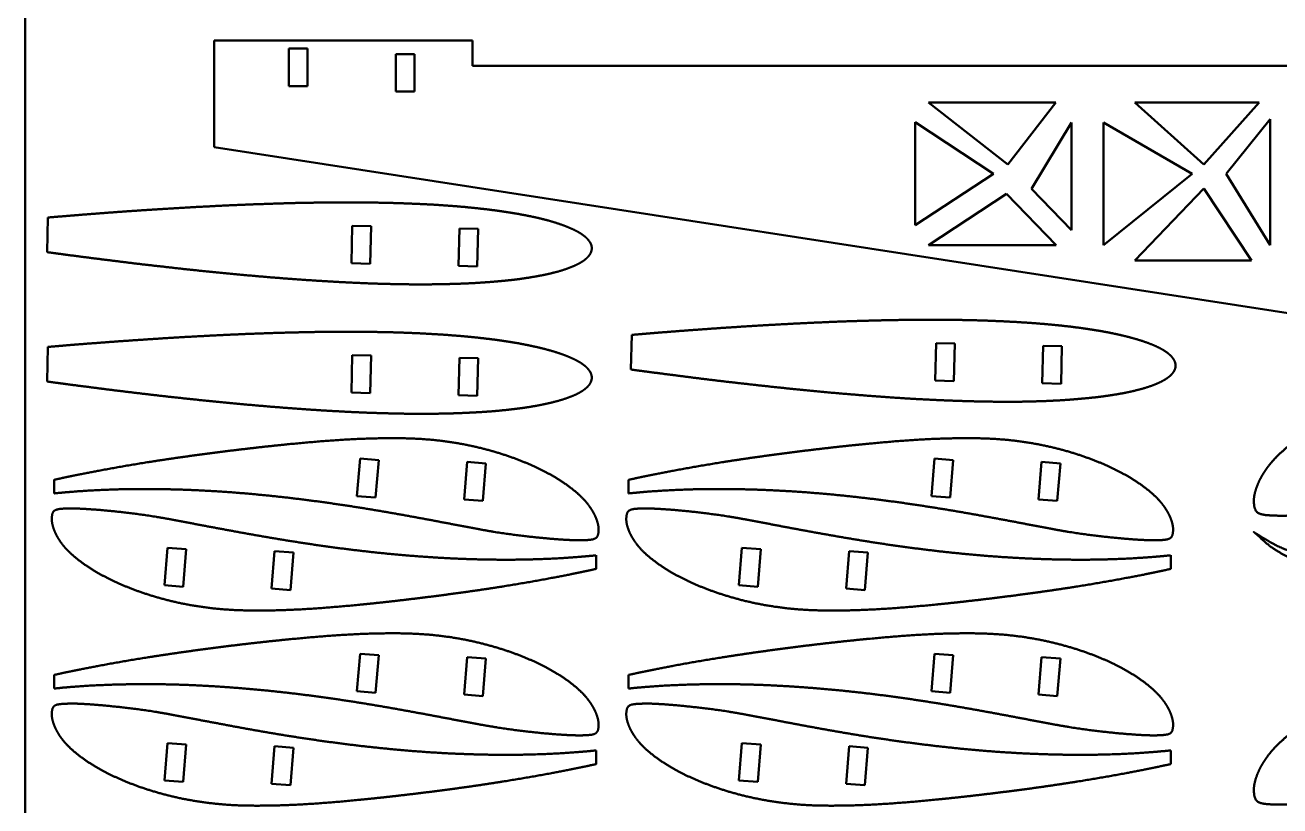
# Model space of a CAD drawing. Header units: inches. Extents: x -3.7 to 31.8, y -0.3 to 62.6.
# Drawn here: x -3.67 to 9.48, y 39.42 to 47.61 of the extents above; entities that cross this region are included whole.
import ezdxf

# ---------------------------------------------------------------- set-up
doc = ezdxf.new("R2010")
doc.units = ezdxf.units.IN
doc.header["$MEASUREMENT"] = 0
doc.layers.add('Visible (ISO)', color=7, linetype='Continuous', lineweight=50)

msp = doc.modelspace()

# ---------------------------------------------------------------- linework, layer by layer
at = {"layer": 'Visible (ISO)'}
for p, q in [((-3.674, 62.635), (-3.674, 27.202)), ((-1.69, 46.33), (-1.69, 47.449)), ((-1.69, 47.449), (1.016, 47.449)), ((1.016, 47.449), (1.016, 47.182)), ((-0.908, 47.363), (-0.908, 46.969)), ((-0.711, 47.363), (-0.908, 47.363)), ((-0.711, 46.969), (-0.711, 47.363)), ((0.212, 47.306), (0.212, 46.912)), ((0.409, 47.306), (0.212, 47.306)), ((0.409, 46.912), (0.409, 47.306)), ((1.016, 47.182), (10.555, 47.182)), ((-0.908, 46.969), (-0.711, 46.969)), ((0.212, 46.912), (0.409, 46.912)), ((5.797, 46.797), (6.63, 46.149)), ((7.135, 46.797), (5.797, 46.797)), ((6.63, 46.149), (7.135, 46.797)), ((7.961, 46.797), (8.687, 46.149)), ((9.267, 46.797), (7.961, 46.797)), ((8.687, 46.149), (9.267, 46.797)), ((6.48, 46.049), (5.66, 46.591)), ((5.66, 46.591), (5.66, 45.51)), ((7.299, 46.589), (6.878, 45.893)), ((7.299, 45.457), (7.299, 46.589)), ((7.635, 46.589), (7.635, 45.301)), ((8.564, 46.049), (7.635, 46.589)), ((9.382, 46.623), (8.919, 46.049)), ((9.382, 45.301), (9.382, 46.623)), ((12.495, 44.137), (-1.69, 46.33)), ((5.66, 45.51), (6.48, 46.049)), ((7.635, 45.301), (8.564, 46.049)), ((8.919, 46.049), (9.382, 45.301)), ((6.617, 45.841), (5.798, 45.301)), ((7.138, 45.301), (6.617, 45.841)), ((6.878, 45.893), (7.299, 45.457)), ((8.687, 45.897), (7.961, 45.139)), ((9.185, 45.139), (8.687, 45.897)), ((-3.444, 45.228), (-3.434, 45.591)), ((-0.243, 45.505), (-0.252, 45.112)), ((-0.046, 45.5), (-0.243, 45.505)), ((-0.056, 45.107), (-0.046, 45.5)), ((0.88, 45.477), (0.87, 45.083)), ((1.077, 45.472), (0.88, 45.477)), ((1.067, 45.078), (1.077, 45.472)), ((5.798, 45.301), (7.138, 45.301)), ((7.961, 45.139), (9.185, 45.139)), ((-0.252, 45.112), (-0.056, 45.107)), ((0.87, 45.083), (1.067, 45.078)), ((2.677, 43.997), (2.687, 44.36)), ((-3.444, 43.871), (-3.434, 44.234)), ((5.878, 44.274), (5.869, 43.88)), ((6.075, 44.269), (5.878, 44.274)), ((6.065, 43.875), (6.075, 44.269)), ((7.001, 44.246), (6.991, 43.852)), ((7.198, 44.241), (7.001, 44.246)), ((7.188, 43.847), (7.198, 44.241)), ((-0.243, 44.148), (-0.252, 43.754)), ((-0.046, 44.143), (-0.243, 44.148)), ((-0.056, 43.749), (-0.046, 44.143)), ((0.88, 44.119), (0.87, 43.726)), ((1.077, 44.115), (0.88, 44.119)), ((1.067, 43.721), (1.077, 44.115)), ((5.869, 43.88), (6.065, 43.875)), ((6.991, 43.852), (7.188, 43.847)), ((-0.252, 43.754), (-0.056, 43.749)), ((0.87, 43.726), (1.067, 43.721)), ((-0.162, 43.062), (-0.194, 42.669)), ((0.034, 43.046), (-0.162, 43.062)), ((0.002, 42.653), (0.034, 43.046)), ((0.962, 43.027), (0.93, 42.634)), ((1.158, 43.011), (0.962, 43.027)), ((5.861, 43.062), (5.83, 42.669)), ((6.058, 43.046), (5.861, 43.062)), ((6.026, 42.653), (6.058, 43.046)), ((6.985, 43.027), (6.953, 42.634)), ((7.181, 43.011), (6.985, 43.027)), ((1.126, 42.618), (1.158, 43.011)), ((7.149, 42.618), (7.181, 43.011)), ((-3.369, 42.697), (-3.369, 42.84)), ((2.654, 42.697), (2.654, 42.84)), ((-0.194, 42.669), (0.002, 42.653)), ((0.93, 42.634), (1.126, 42.618)), ((5.83, 42.669), (6.026, 42.653)), ((6.953, 42.634), (7.149, 42.618)), ((-2.18, 42.126), (-2.212, 41.733)), ((-1.984, 42.11), (-2.18, 42.126)), ((-2.016, 41.717), (-1.984, 42.11)), ((3.843, 42.126), (3.811, 41.733)), ((4.04, 42.11), (3.843, 42.126)), ((4.008, 41.717), (4.04, 42.11)), ((-1.057, 42.091), (-1.089, 41.698)), ((-0.86, 42.075), (-1.057, 42.091)), ((-0.892, 41.682), (-0.86, 42.075)), ((2.315, 42.047), (2.315, 41.904)), ((4.967, 42.091), (4.935, 41.698)), ((5.163, 42.075), (4.967, 42.091)), ((5.131, 41.682), (5.163, 42.075)), ((8.338, 42.047), (8.338, 41.904)), ((-2.212, 41.733), (-2.016, 41.717)), ((3.811, 41.733), (4.008, 41.717)), ((-1.089, 41.698), (-0.892, 41.682)), ((4.935, 41.698), (5.131, 41.682)), ((-0.162, 41.014), (-0.194, 40.622)), ((0.034, 40.998), (-0.162, 41.014)), ((0.002, 40.606), (0.034, 40.998)), ((0.962, 40.98), (0.93, 40.587)), ((1.158, 40.964), (0.962, 40.98)), ((1.126, 40.571), (1.158, 40.964)), ((5.861, 41.014), (5.83, 40.622)), ((6.058, 40.998), (5.861, 41.014)), ((6.026, 40.606), (6.058, 40.998)), ((6.985, 40.98), (6.953, 40.587)), ((7.181, 40.964), (6.985, 40.98)), ((7.149, 40.571), (7.181, 40.964)), ((-3.369, 40.649), (-3.369, 40.793)), ((2.654, 40.649), (2.654, 40.793)), ((-0.194, 40.622), (0.002, 40.606)), ((0.93, 40.587), (1.126, 40.571)), ((5.83, 40.622), (6.026, 40.606)), ((6.953, 40.587), (7.149, 40.571)), ((-2.18, 40.078), (-2.212, 39.686)), ((-1.984, 40.062), (-2.18, 40.078)), ((-2.016, 39.67), (-1.984, 40.062)), ((-1.057, 40.044), (-1.089, 39.651)), ((-0.86, 40.028), (-1.057, 40.044)), ((-0.892, 39.635), (-0.86, 40.028)), ((2.315, 40), (2.315, 39.857)), ((3.843, 40.078), (3.811, 39.686)), ((4.04, 40.062), (3.843, 40.078)), ((4.008, 39.67), (4.04, 40.062)), ((4.967, 40.044), (4.935, 39.651)), ((5.163, 40.028), (4.967, 40.044)), ((5.131, 39.635), (5.163, 40.028)), ((8.338, 40), (8.338, 39.857)), ((-2.212, 39.686), (-2.016, 39.67)), ((-1.089, 39.651), (-0.892, 39.635)), ((3.811, 39.686), (4.008, 39.67)), ((4.935, 39.651), (5.131, 39.635))]:
    msp.add_line(p, q, dxfattribs=at)
for points, degree, knots in [([(-3.434, 45.591), (-3.413, 45.593), (-3.358, 45.598), (-3.266, 45.605), (-3.136, 45.616), (-2.988, 45.628), (-2.836, 45.639), (-2.681, 45.651), (-2.522, 45.662), (-2.36, 45.673), (-2.196, 45.683), (-2.03, 45.693), (-1.862, 45.703), (-1.692, 45.711), (-1.522, 45.72), (-1.351, 45.727), (-1.179, 45.733), (-1.008, 45.739), (-0.838, 45.744), (-0.669, 45.747), (-0.501, 45.749), (-0.334, 45.75), (-0.17, 45.75), (-0.009, 45.748), (0.149, 45.745), (0.304, 45.74), (0.456, 45.734), (0.603, 45.727), (0.746, 45.717), (0.884, 45.707), (1.017, 45.694), (1.145, 45.68), (1.267, 45.665), (1.383, 45.648), (1.493, 45.63), (1.596, 45.61), (1.693, 45.59), (1.783, 45.568), (1.866, 45.545), (1.941, 45.52), (2.009, 45.495), (2.069, 45.469), (2.122, 45.443), (2.166, 45.415), (2.203, 45.387), (2.232, 45.358), (2.253, 45.328), (2.266, 45.298), (2.27, 45.266), (2.264, 45.235), (2.25, 45.204), (2.228, 45.176), (2.197, 45.148), (2.159, 45.122), (2.113, 45.097), (2.059, 45.073), (1.998, 45.05), (1.929, 45.028), (1.852, 45.008), (1.768, 44.989), (1.678, 44.972), (1.58, 44.956), (1.476, 44.941), (1.365, 44.929), (1.248, 44.918), (1.125, 44.909), (0.997, 44.901), (0.864, 44.896), (0.725, 44.892), (0.582, 44.89), (0.434, 44.889), (0.283, 44.891), (0.128, 44.894), (-0.03, 44.899), (-0.192, 44.905), (-0.355, 44.913), (-0.521, 44.923), (-0.689, 44.933), (-0.858, 44.945), (-1.028, 44.958), (-1.198, 44.972), (-1.369, 44.987), (-1.54, 45.003), (-1.71, 45.02), (-1.878, 45.037), (-2.046, 45.055), (-2.211, 45.074), (-2.375, 45.092), (-2.536, 45.111), (-2.694, 45.131), (-2.848, 45.15), (-2.999, 45.169), (-3.146, 45.188), (-3.276, 45.205), (-3.367, 45.218), (-3.423, 45.225), (-3.444, 45.228)], 4, [0.1162186, 0.1162186, 0.1162186, 0.1162186, 0.1162186, 0.1216716, 0.1306685, 0.1398079, 0.1490772, 0.1584637, 0.1679549, 0.1775388, 0.1872032, 0.1969361, 0.2067257, 0.2165603, 0.226428, 0.2363173, 0.2462166, 0.2561142, 0.2659987, 0.2758584, 0.2856819, 0.2954577, 0.3051742, 0.3148198, 0.3243831, 0.3338524, 0.343216, 0.3524623, 0.3615794, 0.3705553, 0.3793781, 0.3880354, 0.3965147, 0.4048035, 0.4128887, 0.420757, 0.4283948, 0.4357882, 0.4429226, 0.4497836, 0.4563564, 0.4626268, 0.4685814, 0.47421, 0.4795081, 0.4844828, 0.4891614, 0.4936018, 0.4978859, 0.5021141, 0.5063982, 0.5108386, 0.5155172, 0.5204919, 0.52579, 0.5314186, 0.5373732, 0.5436436, 0.5502164, 0.5570774, 0.5642118, 0.5716052, 0.579243, 0.5871113, 0.5951965, 0.6034853, 0.6119646, 0.6206219, 0.6294447, 0.6384206, 0.6475377, 0.656784, 0.6661476, 0.6756169, 0.6851802, 0.6948258, 0.7045423, 0.7143181, 0.7241416, 0.7340013, 0.7438858, 0.7537834, 0.7636827, 0.773572, 0.7834397, 0.7932743, 0.8030639, 0.8127968, 0.8224612, 0.8320451, 0.8415363, 0.8509228, 0.8601921, 0.8693315, 0.8783284, 0.8837814, 0.8837814, 0.8837814, 0.8837814, 0.8837814]), ([(2.687, 44.36), (2.708, 44.362), (2.763, 44.366), (2.855, 44.374), (2.985, 44.385), (3.133, 44.396), (3.285, 44.408), (3.44, 44.419), (3.599, 44.431), (3.761, 44.441), (3.925, 44.452), (4.091, 44.462), (4.259, 44.471), (4.429, 44.48), (4.599, 44.488), (4.77, 44.496), (4.942, 44.502), (5.113, 44.508), (5.283, 44.512), (5.452, 44.516), (5.62, 44.518), (5.787, 44.519), (5.951, 44.519), (6.112, 44.517), (6.27, 44.514), (6.425, 44.509), (6.577, 44.503), (6.724, 44.495), (6.867, 44.486), (7.005, 44.475), (7.138, 44.463), (7.266, 44.449), (7.388, 44.434), (7.504, 44.417), (7.614, 44.399), (7.717, 44.379), (7.814, 44.358), (7.904, 44.336), (7.987, 44.313), (8.062, 44.289), (8.13, 44.264), (8.19, 44.238), (8.243, 44.212), (8.288, 44.184), (8.324, 44.156), (8.353, 44.127), (8.374, 44.097), (8.387, 44.066), (8.391, 44.035), (8.385, 44.003), (8.371, 43.973), (8.349, 43.945), (8.318, 43.917), (8.28, 43.891), (8.234, 43.866), (8.18, 43.842), (8.119, 43.819), (8.05, 43.797), (7.973, 43.777), (7.889, 43.758), (7.799, 43.74), (7.701, 43.725), (7.597, 43.71), (7.486, 43.698), (7.369, 43.687), (7.246, 43.677), (7.118, 43.67), (6.985, 43.664), (6.846, 43.66), (6.703, 43.658), (6.555, 43.658), (6.404, 43.66), (6.249, 43.663), (6.091, 43.668), (5.929, 43.674), (5.766, 43.682), (5.6, 43.691), (5.432, 43.702), (5.263, 43.714), (5.093, 43.727), (4.923, 43.741), (4.752, 43.756), (4.581, 43.772), (4.412, 43.789), (4.243, 43.806), (4.075, 43.824), (3.91, 43.843), (3.746, 43.861), (3.585, 43.88), (3.427, 43.899), (3.273, 43.919), (3.122, 43.938), (2.975, 43.957), (2.845, 43.974), (2.754, 43.986), (2.698, 43.994), (2.677, 43.997)], 4, [0.1162186, 0.1162186, 0.1162186, 0.1162186, 0.1162186, 0.1216716, 0.1306685, 0.1398079, 0.1490772, 0.1584637, 0.1679549, 0.1775388, 0.1872032, 0.1969361, 0.2067257, 0.2165603, 0.226428, 0.2363173, 0.2462166, 0.2561142, 0.2659987, 0.2758584, 0.2856819, 0.2954577, 0.3051742, 0.3148198, 0.3243831, 0.3338524, 0.343216, 0.3524623, 0.3615794, 0.3705553, 0.3793781, 0.3880354, 0.3965147, 0.4048035, 0.4128887, 0.420757, 0.4283948, 0.4357882, 0.4429226, 0.4497836, 0.4563564, 0.4626268, 0.4685814, 0.47421, 0.4795081, 0.4844828, 0.4891614, 0.4936018, 0.4978859, 0.5021141, 0.5063982, 0.5108386, 0.5155172, 0.5204919, 0.52579, 0.5314186, 0.5373732, 0.5436436, 0.5502164, 0.5570774, 0.5642118, 0.5716052, 0.579243, 0.5871113, 0.5951965, 0.6034853, 0.6119646, 0.6206219, 0.6294447, 0.6384206, 0.6475377, 0.656784, 0.6661476, 0.6756169, 0.6851802, 0.6948258, 0.7045423, 0.7143181, 0.7241416, 0.7340013, 0.7438858, 0.7537834, 0.7636827, 0.773572, 0.7834397, 0.7932743, 0.8030639, 0.8127968, 0.8224612, 0.8320451, 0.8415363, 0.8509228, 0.8601921, 0.8693315, 0.8783284, 0.8837814, 0.8837814, 0.8837814, 0.8837814, 0.8837814]), ([(-3.434, 44.234), (-3.413, 44.235), (-3.358, 44.24), (-3.266, 44.248), (-3.136, 44.259), (-2.988, 44.27), (-2.836, 44.282), (-2.681, 44.293), (-2.522, 44.304), (-2.36, 44.315), (-2.196, 44.326), (-2.03, 44.336), (-1.862, 44.345), (-1.692, 44.354), (-1.522, 44.362), (-1.351, 44.37), (-1.179, 44.376), (-1.008, 44.382), (-0.838, 44.386), (-0.669, 44.39), (-0.501, 44.392), (-0.334, 44.393), (-0.17, 44.392), (-0.009, 44.391), (0.149, 44.388), (0.304, 44.383), (0.456, 44.377), (0.603, 44.369), (0.746, 44.36), (0.884, 44.349), (1.017, 44.337), (1.145, 44.323), (1.267, 44.308), (1.383, 44.291), (1.493, 44.273), (1.596, 44.253), (1.693, 44.232), (1.783, 44.21), (1.866, 44.187), (1.941, 44.163), (2.009, 44.138), (2.069, 44.112), (2.122, 44.085), (2.166, 44.058), (2.203, 44.03), (2.232, 44.001), (2.253, 43.971), (2.266, 43.94), (2.27, 43.909), (2.264, 43.877), (2.25, 43.847), (2.228, 43.818), (2.197, 43.791), (2.159, 43.765), (2.113, 43.739), (2.059, 43.715), (1.998, 43.693), (1.929, 43.671), (1.852, 43.651), (1.768, 43.632), (1.678, 43.614), (1.58, 43.598), (1.476, 43.584), (1.365, 43.571), (1.248, 43.56), (1.125, 43.551), (0.997, 43.544), (0.864, 43.538), (0.725, 43.534), (0.582, 43.532), (0.434, 43.532), (0.283, 43.533), (0.128, 43.537), (-0.03, 43.541), (-0.192, 43.548), (-0.355, 43.556), (-0.521, 43.565), (-0.689, 43.576), (-0.858, 43.588), (-1.028, 43.601), (-1.198, 43.615), (-1.369, 43.63), (-1.54, 43.646), (-1.71, 43.663), (-1.878, 43.68), (-2.046, 43.698), (-2.211, 43.716), (-2.375, 43.735), (-2.536, 43.754), (-2.694, 43.773), (-2.848, 43.792), (-2.999, 43.812), (-3.146, 43.831), (-3.276, 43.848), (-3.367, 43.86), (-3.423, 43.868), (-3.444, 43.871)], 4, [0.1162186, 0.1162186, 0.1162186, 0.1162186, 0.1162186, 0.1216716, 0.1306685, 0.1398079, 0.1490772, 0.1584637, 0.1679549, 0.1775388, 0.1872032, 0.1969361, 0.2067257, 0.2165603, 0.226428, 0.2363173, 0.2462166, 0.2561142, 0.2659987, 0.2758584, 0.2856819, 0.2954577, 0.3051742, 0.3148198, 0.3243831, 0.3338524, 0.343216, 0.3524623, 0.3615794, 0.3705553, 0.3793781, 0.3880354, 0.3965147, 0.4048035, 0.4128887, 0.420757, 0.4283948, 0.4357882, 0.4429226, 0.4497836, 0.4563564, 0.4626268, 0.4685814, 0.47421, 0.4795081, 0.4844828, 0.4891614, 0.4936018, 0.4978859, 0.5021141, 0.5063982, 0.5108386, 0.5155172, 0.5204919, 0.52579, 0.5314186, 0.5373732, 0.5436436, 0.5502164, 0.5570774, 0.5642118, 0.5716052, 0.579243, 0.5871113, 0.5951965, 0.6034853, 0.6119646, 0.6206219, 0.6294447, 0.6384206, 0.6475377, 0.656784, 0.6661476, 0.6756169, 0.6851802, 0.6948258, 0.7045423, 0.7143181, 0.7241416, 0.7340013, 0.7438858, 0.7537834, 0.7636827, 0.773572, 0.7834397, 0.7932743, 0.8030639, 0.8127968, 0.8224612, 0.8320451, 0.8415363, 0.8509228, 0.8601921, 0.8693315, 0.8783284, 0.8837814, 0.8837814, 0.8837814, 0.8837814, 0.8837814]), ([(19.053, 42.619), (19.053, 42.618), (19.041, 42.626), (18.982, 42.666), (18.982, 42.661), (18.798, 42.778), (18.716, 42.798), (18.457, 42.91), (18.24, 42.955), (17.925, 43.036), (17.602, 43.087), (17.228, 43.14), (16.834, 43.176), (16.412, 43.201), (15.973, 43.212), (15.518, 43.21), (15.055, 43.194), (14.588, 43.166), (14.121, 43.127), (13.661, 43.076), (13.209, 43.018), (12.772, 42.953), (12.353, 42.884), (11.954, 42.813), (11.579, 42.742), (11.23, 42.676), (10.908, 42.614), (10.614, 42.564), (10.344, 42.529), (10.1, 42.502), (9.883, 42.481), (9.694, 42.469), (9.536, 42.46), (9.405, 42.464), (9.304, 42.469), (9.224, 42.492), (9.211, 42.569), (9.205, 42.645), (9.226, 42.733), (9.26, 42.824), (9.315, 42.921), (9.387, 43.02), (9.482, 43.119), (9.598, 43.216), (9.733, 43.314), (9.888, 43.409), (10.061, 43.501), (10.251, 43.588), (10.459, 43.668), (10.682, 43.742), (10.921, 43.808), (11.172, 43.864), (11.439, 43.907), (11.718, 43.937), (12.012, 43.952), (12.322, 43.952), (12.645, 43.944), (12.979, 43.926), (13.325, 43.9), (13.679, 43.867), (14.039, 43.83), (14.402, 43.789), (14.766, 43.744), (15.127, 43.696), (15.484, 43.645), (15.832, 43.591), (16.171, 43.534), (16.499, 43.475), (16.812, 43.414), (17.11, 43.351), (17.391, 43.288), (17.653, 43.224), (17.894, 43.159), (18.112, 43.096), (18.31, 43.031), (18.479, 42.971), (18.633, 42.907), (18.747, 42.855), (18.86, 42.788), (18.908, 42.745), (18.997, 42.671), (19.002, 42.657), (19.043, 42.626), (19.053, 42.619), (19.053, 42.619)], 5, [-1, -1, -1, -1, -1, -1, -0.993452, -0.98756, -0.979253, -0.969034, -0.957285, -0.944279, -0.930259, -0.915409, -0.899867, -0.88375, -0.867165, -0.850213, -0.83299, -0.81559, -0.798102, -0.780614, -0.76321, -0.745973, -0.728985, -0.712325, -0.696073, -0.680307, -0.665097, -0.650486, -0.636501, -0.623172, -0.610538, -0.59865, -0.587609, -0.577556, -0.568651, -0.560737, -0.553486, -0.546561, -0.539588, -0.532169, -0.524204, -0.515739, -0.506781, -0.497336, -0.48741, -0.477009, -0.466145, -0.454854, -0.443167, -0.431115, -0.418729, -0.406034, -0.393048, -0.379774, -0.3662, -0.352315, -0.338113, -0.3236, -0.308799, -0.293754, -0.278514, -0.263136, -0.247678, -0.232202, -0.216768, -0.201431, -0.186243, -0.171254, -0.156512, -0.142066, -0.127966, -0.114263, -0.10101, -0.08826, -0.07607, -0.0645, -0.053614, -0.043466, -0.034068, -0.025421, -0.017617, -0.010963, -0.00602, 0, 0, 0, 0, 0, 0]), ([(-3.369, 42.84), (-3.366, 42.84), (-3.321, 42.85), (-3.231, 42.87), (-3.095, 42.898), (-2.908, 42.934), (-2.673, 42.977), (-2.429, 43.018), (-2.177, 43.057), (-1.921, 43.093), (-1.661, 43.128), (-1.399, 43.16), (-1.137, 43.19), (-0.878, 43.217), (-0.623, 43.24), (-0.374, 43.259), (-0.133, 43.272), (0.099, 43.277), (0.322, 43.277), (0.534, 43.267), (0.735, 43.245), (0.927, 43.214), (1.108, 43.174), (1.28, 43.127), (1.44, 43.073), (1.59, 43.015), (1.727, 42.952), (1.851, 42.887), (1.963, 42.818), (2.06, 42.748), (2.144, 42.678), (2.212, 42.607), (2.264, 42.535), (2.304, 42.465), (2.328, 42.4), (2.343, 42.336), (2.339, 42.282), (2.329, 42.226), (2.272, 42.209), (2.199, 42.206), (2.105, 42.203), (1.991, 42.21), (1.855, 42.218), (1.699, 42.234), (1.523, 42.253), (1.329, 42.278), (1.117, 42.314), (0.885, 42.359), (0.634, 42.407), (0.364, 42.457), (0.077, 42.509), (-0.225, 42.558), (-0.54, 42.605), (-0.865, 42.647), (-1.197, 42.683), (-1.532, 42.712), (-1.869, 42.732), (-2.202, 42.743), (-2.53, 42.745), (-2.83, 42.737), (-3.062, 42.724), (-3.226, 42.711), (-3.327, 42.701), (-3.369, 42.697)], 5, [-0.8731081, -0.8731081, -0.8731081, -0.8731081, -0.8731081, -0.8731081, -0.8720337, -0.8579336, -0.8434876, -0.8287458, -0.8137565, -0.798569, -0.7832324, -0.7677982, -0.7523222, -0.7368644, -0.7214857, -0.7062462, -0.6912006, -0.6763996, -0.6618868, -0.6476853, -0.6337996, -0.620226, -0.6069521, -0.5939656, -0.5812707, -0.5688847, -0.5568329, -0.545146, -0.5338546, -0.5229915, -0.5125896, -0.5026638, -0.4932193, -0.4842614, -0.4757956, -0.4678314, -0.4604119, -0.4534392, -0.4465144, -0.4392632, -0.4313488, -0.4224439, -0.4123913, -0.4013496, -0.3894624, -0.3768276, -0.3634991, -0.349514, -0.3349027, -0.3196928, -0.3039265, -0.2876747, -0.2710151, -0.2540272, -0.2367904, -0.2193863, -0.2018977, -0.18441, -0.1670099, -0.1497873, -0.1328351, -0.11625, -0.1042927, -0.1042927, -0.1042927, -0.1042927, -0.1042927, -0.1042927]), ([(2.654, 42.84), (2.658, 42.84), (2.703, 42.85), (2.793, 42.87), (2.929, 42.898), (3.115, 42.934), (3.351, 42.977), (3.595, 43.018), (3.846, 43.057), (4.103, 43.093), (4.363, 43.128), (4.625, 43.16), (4.886, 43.19), (5.146, 43.217), (5.401, 43.24), (5.649, 43.259), (5.89, 43.272), (6.123, 43.277), (6.346, 43.277), (6.557, 43.267), (6.758, 43.245), (6.95, 43.214), (7.132, 43.174), (7.303, 43.127), (7.464, 43.073), (7.613, 43.015), (7.751, 42.952), (7.875, 42.887), (7.986, 42.818), (8.084, 42.748), (8.167, 42.678), (8.236, 42.607), (8.288, 42.535), (8.328, 42.465), (8.352, 42.4), (8.367, 42.336), (8.362, 42.282), (8.353, 42.226), (8.296, 42.209), (8.223, 42.206), (8.128, 42.203), (8.015, 42.21), (7.879, 42.218), (7.723, 42.234), (7.546, 42.253), (7.352, 42.278), (7.14, 42.314), (6.909, 42.359), (6.657, 42.407), (6.387, 42.457), (6.1, 42.509), (5.798, 42.558), (5.484, 42.605), (5.159, 42.647), (4.827, 42.683), (4.491, 42.712), (4.155, 42.732), (3.821, 42.743), (3.494, 42.745), (3.193, 42.737), (2.962, 42.724), (2.798, 42.711), (2.697, 42.701), (2.654, 42.697)], 5, [-0.8731081, -0.8731081, -0.8731081, -0.8731081, -0.8731081, -0.8731081, -0.8720337, -0.8579336, -0.8434876, -0.8287458, -0.8137565, -0.798569, -0.7832324, -0.7677982, -0.7523222, -0.7368644, -0.7214857, -0.7062462, -0.6912006, -0.6763996, -0.6618868, -0.6476853, -0.6337996, -0.620226, -0.6069521, -0.5939656, -0.5812707, -0.5688847, -0.5568329, -0.545146, -0.5338546, -0.5229915, -0.5125896, -0.5026638, -0.4932193, -0.4842614, -0.4757956, -0.4678314, -0.4604119, -0.4534392, -0.4465144, -0.4392632, -0.4313488, -0.4224439, -0.4123913, -0.4013496, -0.3894624, -0.3768276, -0.3634991, -0.349514, -0.3349027, -0.3196928, -0.3039265, -0.2876747, -0.2710151, -0.2540272, -0.2367904, -0.2193863, -0.2018977, -0.18441, -0.1670099, -0.1497873, -0.1328351, -0.11625, -0.1042927, -0.1042927, -0.1042927, -0.1042927, -0.1042927, -0.1042927]), ([(2.315, 41.904), (2.311, 41.904), (2.266, 41.894), (2.176, 41.874), (2.04, 41.846), (1.854, 41.81), (1.618, 41.767), (1.374, 41.726), (1.123, 41.687), (0.866, 41.651), (0.606, 41.616), (0.344, 41.584), (0.083, 41.554), (-0.177, 41.527), (-0.431, 41.504), (-0.68, 41.485), (-0.921, 41.472), (-1.154, 41.467), (-1.376, 41.467), (-1.588, 41.477), (-1.789, 41.499), (-1.981, 41.53), (-2.163, 41.57), (-2.334, 41.618), (-2.495, 41.671), (-2.644, 41.729), (-2.781, 41.792), (-2.906, 41.857), (-3.017, 41.926), (-3.115, 41.996), (-3.198, 42.066), (-3.267, 42.137), (-3.319, 42.209), (-3.358, 42.279), (-3.383, 42.345), (-3.397, 42.408), (-3.393, 42.462), (-3.384, 42.518), (-3.327, 42.535), (-3.254, 42.538), (-3.159, 42.541), (-3.046, 42.534), (-2.91, 42.526), (-2.754, 42.511), (-2.577, 42.491), (-2.383, 42.466), (-2.171, 42.43), (-1.94, 42.385), (-1.688, 42.337), (-1.418, 42.287), (-1.131, 42.236), (-0.829, 42.186), (-0.515, 42.139), (-0.19, 42.097), (0.142, 42.061), (0.478, 42.032), (0.814, 42.012), (1.148, 42.001), (1.475, 41.999), (1.776, 42.007), (2.007, 42.02), (2.171, 42.033), (2.272, 42.043), (2.315, 42.047)], 5, [-0.8731081, -0.8731081, -0.8731081, -0.8731081, -0.8731081, -0.8731081, -0.8720337, -0.8579336, -0.8434876, -0.8287458, -0.8137565, -0.798569, -0.7832324, -0.7677982, -0.7523222, -0.7368644, -0.7214857, -0.7062462, -0.6912006, -0.6763996, -0.6618868, -0.6476853, -0.6337996, -0.620226, -0.6069521, -0.5939656, -0.5812707, -0.5688847, -0.5568329, -0.545146, -0.5338546, -0.5229915, -0.5125896, -0.5026638, -0.4932193, -0.4842614, -0.4757956, -0.4678314, -0.4604119, -0.4534392, -0.4465144, -0.4392632, -0.4313488, -0.4224439, -0.4123913, -0.4013496, -0.3894624, -0.3768276, -0.3634991, -0.349514, -0.3349027, -0.3196928, -0.3039265, -0.2876747, -0.2710151, -0.2540272, -0.2367904, -0.2193863, -0.2018977, -0.18441, -0.1670099, -0.1497873, -0.1328351, -0.11625, -0.1042927, -0.1042927, -0.1042927, -0.1042927, -0.1042927, -0.1042927]), ([(8.338, 41.904), (8.335, 41.904), (8.29, 41.894), (8.2, 41.874), (8.064, 41.846), (7.877, 41.81), (7.642, 41.767), (7.398, 41.726), (7.147, 41.687), (6.89, 41.651), (6.63, 41.616), (6.368, 41.584), (6.106, 41.554), (5.847, 41.527), (5.592, 41.504), (5.343, 41.485), (5.102, 41.472), (4.87, 41.467), (4.647, 41.467), (4.436, 41.477), (4.234, 41.499), (4.043, 41.53), (3.861, 41.57), (3.689, 41.618), (3.529, 41.671), (3.379, 41.729), (3.242, 41.792), (3.118, 41.857), (3.006, 41.926), (2.909, 41.996), (2.825, 42.066), (2.757, 42.137), (2.705, 42.209), (2.665, 42.279), (2.641, 42.345), (2.626, 42.408), (2.631, 42.462), (2.64, 42.518), (2.697, 42.535), (2.77, 42.538), (2.864, 42.541), (2.978, 42.534), (3.114, 42.526), (3.27, 42.511), (3.446, 42.491), (3.64, 42.466), (3.852, 42.43), (4.084, 42.385), (4.336, 42.337), (4.606, 42.287), (4.892, 42.236), (5.194, 42.186), (5.509, 42.139), (5.834, 42.097), (6.166, 42.061), (6.502, 42.032), (6.838, 42.012), (7.172, 42.001), (7.499, 41.999), (7.8, 42.007), (8.031, 42.02), (8.195, 42.033), (8.296, 42.043), (8.338, 42.047)], 5, [-0.8731081, -0.8731081, -0.8731081, -0.8731081, -0.8731081, -0.8731081, -0.8720337, -0.8579336, -0.8434876, -0.8287458, -0.8137565, -0.798569, -0.7832324, -0.7677982, -0.7523222, -0.7368644, -0.7214857, -0.7062462, -0.6912006, -0.6763996, -0.6618868, -0.6476853, -0.6337996, -0.620226, -0.6069521, -0.5939656, -0.5812707, -0.5688847, -0.5568329, -0.545146, -0.5338546, -0.5229915, -0.5125896, -0.5026638, -0.4932193, -0.4842614, -0.4757956, -0.4678314, -0.4604119, -0.4534392, -0.4465144, -0.4392632, -0.4313488, -0.4224439, -0.4123913, -0.4013496, -0.3894624, -0.3768276, -0.3634991, -0.349514, -0.3349027, -0.3196928, -0.3039265, -0.2876747, -0.2710151, -0.2540272, -0.2367904, -0.2193863, -0.2018977, -0.18441, -0.1670099, -0.1497873, -0.1328351, -0.11625, -0.1042927, -0.1042927, -0.1042927, -0.1042927, -0.1042927, -0.1042927]), ([(9.209, 42.291), (9.209, 42.291), (9.22, 42.283), (9.279, 42.244), (9.28, 42.249), (9.464, 42.132), (9.546, 42.111), (9.804, 42), (10.022, 41.954), (10.337, 41.873), (10.66, 41.822), (11.033, 41.769), (11.427, 41.734), (11.849, 41.708), (12.289, 41.698), (12.743, 41.7), (13.206, 41.715), (13.674, 41.743), (14.14, 41.783), (14.601, 41.833), (15.052, 41.891), (15.489, 41.956), (15.909, 42.026), (16.307, 42.096), (16.682, 42.167), (17.031, 42.233), (17.353, 42.296), (17.647, 42.346), (17.917, 42.38), (18.162, 42.408), (18.379, 42.429), (18.568, 42.44), (18.725, 42.45), (18.857, 42.445), (18.958, 42.441), (19.037, 42.417), (19.05, 42.341), (19.056, 42.265), (19.036, 42.177), (19.002, 42.086), (18.947, 41.989), (18.874, 41.889), (18.779, 41.791), (18.663, 41.693), (18.528, 41.595), (18.373, 41.5), (18.201, 41.409), (18.01, 41.322), (17.803, 41.241), (17.579, 41.167), (17.341, 41.102), (17.089, 41.046), (16.823, 41.003), (16.543, 40.972), (16.249, 40.958), (15.94, 40.958), (15.617, 40.965), (15.282, 40.984), (14.937, 41.009), (14.583, 41.042), (14.223, 41.079), (13.859, 41.121), (13.495, 41.165), (13.134, 41.213), (12.778, 41.264), (12.429, 41.318), (12.09, 41.375), (11.763, 41.434), (11.449, 41.496), (11.151, 41.558), (10.87, 41.622), (10.609, 41.686), (10.367, 41.751), (10.149, 41.814), (9.951, 41.878), (9.782, 41.938), (9.628, 42.003), (9.514, 42.054), (9.401, 42.122), (9.354, 42.164), (9.265, 42.239), (9.26, 42.252), (9.218, 42.284), (9.209, 42.291), (9.209, 42.291)], 5, [-1, -1, -1, -1, -1, -1, -0.993452, -0.98756, -0.979253, -0.969034, -0.957285, -0.944279, -0.930259, -0.915409, -0.899867, -0.88375, -0.867165, -0.850213, -0.83299, -0.81559, -0.798102, -0.780614, -0.76321, -0.745973, -0.728985, -0.712325, -0.696073, -0.680307, -0.665097, -0.650486, -0.636501, -0.623172, -0.610538, -0.59865, -0.587609, -0.577556, -0.568651, -0.560737, -0.553486, -0.546561, -0.539588, -0.532169, -0.524204, -0.515739, -0.506781, -0.497336, -0.48741, -0.477009, -0.466145, -0.454854, -0.443167, -0.431115, -0.418729, -0.406034, -0.393048, -0.379774, -0.3662, -0.352315, -0.338113, -0.3236, -0.308799, -0.293754, -0.278514, -0.263136, -0.247678, -0.232202, -0.216768, -0.201431, -0.186243, -0.171254, -0.156512, -0.142066, -0.127966, -0.114263, -0.10101, -0.08826, -0.07607, -0.0645, -0.053614, -0.043466, -0.034068, -0.025421, -0.017617, -0.010963, -0.00602, 0, 0, 0, 0, 0, 0]), ([(-3.369, 40.793), (-3.366, 40.793), (-3.321, 40.803), (-3.231, 40.823), (-3.095, 40.851), (-2.908, 40.887), (-2.673, 40.93), (-2.429, 40.971), (-2.177, 41.009), (-1.921, 41.046), (-1.661, 41.081), (-1.399, 41.113), (-1.137, 41.143), (-0.878, 41.169), (-0.623, 41.193), (-0.374, 41.211), (-0.133, 41.225), (0.099, 41.23), (0.322, 41.23), (0.534, 41.22), (0.735, 41.198), (0.927, 41.167), (1.108, 41.126), (1.28, 41.079), (1.44, 41.026), (1.59, 40.968), (1.727, 40.905), (1.851, 40.839), (1.963, 40.771), (2.06, 40.701), (2.144, 40.63), (2.212, 40.559), (2.264, 40.488), (2.304, 40.418), (2.328, 40.352), (2.343, 40.289), (2.339, 40.234), (2.329, 40.179), (2.272, 40.162), (2.199, 40.159), (2.105, 40.156), (1.991, 40.163), (1.855, 40.171), (1.699, 40.186), (1.523, 40.206), (1.329, 40.231), (1.117, 40.267), (0.885, 40.312), (0.634, 40.359), (0.364, 40.41), (0.077, 40.461), (-0.225, 40.511), (-0.54, 40.558), (-0.865, 40.6), (-1.197, 40.636), (-1.532, 40.664), (-1.869, 40.685), (-2.202, 40.696), (-2.53, 40.697), (-2.83, 40.69), (-3.062, 40.677), (-3.226, 40.664), (-3.327, 40.654), (-3.369, 40.649)], 5, [-0.8731081, -0.8731081, -0.8731081, -0.8731081, -0.8731081, -0.8731081, -0.8720337, -0.8579336, -0.8434876, -0.8287458, -0.8137565, -0.798569, -0.7832324, -0.7677982, -0.7523222, -0.7368644, -0.7214857, -0.7062462, -0.6912006, -0.6763996, -0.6618868, -0.6476853, -0.6337996, -0.620226, -0.6069521, -0.5939656, -0.5812707, -0.5688847, -0.5568329, -0.545146, -0.5338546, -0.5229915, -0.5125896, -0.5026638, -0.4932193, -0.4842614, -0.4757956, -0.4678314, -0.4604119, -0.4534392, -0.4465144, -0.4392632, -0.4313488, -0.4224439, -0.4123913, -0.4013496, -0.3894624, -0.3768276, -0.3634991, -0.349514, -0.3349027, -0.3196928, -0.3039265, -0.2876747, -0.2710151, -0.2540272, -0.2367904, -0.2193863, -0.2018977, -0.18441, -0.1670099, -0.1497873, -0.1328351, -0.11625, -0.1042927, -0.1042927, -0.1042927, -0.1042927, -0.1042927, -0.1042927]), ([(2.654, 40.793), (2.658, 40.793), (2.703, 40.803), (2.793, 40.823), (2.929, 40.851), (3.115, 40.887), (3.351, 40.93), (3.595, 40.971), (3.846, 41.009), (4.103, 41.046), (4.363, 41.081), (4.625, 41.113), (4.886, 41.143), (5.146, 41.169), (5.401, 41.193), (5.649, 41.211), (5.89, 41.225), (6.123, 41.23), (6.346, 41.23), (6.557, 41.22), (6.758, 41.198), (6.95, 41.167), (7.132, 41.126), (7.303, 41.079), (7.464, 41.026), (7.613, 40.968), (7.751, 40.905), (7.875, 40.839), (7.986, 40.771), (8.084, 40.701), (8.167, 40.63), (8.236, 40.559), (8.288, 40.488), (8.328, 40.418), (8.352, 40.352), (8.367, 40.289), (8.362, 40.234), (8.353, 40.179), (8.296, 40.162), (8.223, 40.159), (8.128, 40.156), (8.015, 40.163), (7.879, 40.171), (7.723, 40.186), (7.546, 40.206), (7.352, 40.231), (7.14, 40.267), (6.909, 40.312), (6.657, 40.359), (6.387, 40.41), (6.1, 40.461), (5.798, 40.511), (5.484, 40.558), (5.159, 40.6), (4.827, 40.636), (4.491, 40.664), (4.155, 40.685), (3.821, 40.696), (3.494, 40.697), (3.193, 40.69), (2.962, 40.677), (2.798, 40.664), (2.697, 40.654), (2.654, 40.649)], 5, [-0.8731081, -0.8731081, -0.8731081, -0.8731081, -0.8731081, -0.8731081, -0.8720337, -0.8579336, -0.8434876, -0.8287458, -0.8137565, -0.798569, -0.7832324, -0.7677982, -0.7523222, -0.7368644, -0.7214857, -0.7062462, -0.6912006, -0.6763996, -0.6618868, -0.6476853, -0.6337996, -0.620226, -0.6069521, -0.5939656, -0.5812707, -0.5688847, -0.5568329, -0.545146, -0.5338546, -0.5229915, -0.5125896, -0.5026638, -0.4932193, -0.4842614, -0.4757956, -0.4678314, -0.4604119, -0.4534392, -0.4465144, -0.4392632, -0.4313488, -0.4224439, -0.4123913, -0.4013496, -0.3894624, -0.3768276, -0.3634991, -0.349514, -0.3349027, -0.3196928, -0.3039265, -0.2876747, -0.2710151, -0.2540272, -0.2367904, -0.2193863, -0.2018977, -0.18441, -0.1670099, -0.1497873, -0.1328351, -0.11625, -0.1042927, -0.1042927, -0.1042927, -0.1042927, -0.1042927, -0.1042927]), ([(19.053, 39.587), (19.053, 39.587), (19.041, 39.595), (18.982, 39.634), (18.982, 39.629), (18.798, 39.746), (18.716, 39.767), (18.457, 39.878), (18.24, 39.924), (17.925, 40.005), (17.602, 40.056), (17.228, 40.109), (16.834, 40.144), (16.412, 40.17), (15.973, 40.18), (15.518, 40.178), (15.055, 40.163), (14.588, 40.135), (14.121, 40.095), (13.661, 40.045), (13.209, 39.987), (12.772, 39.922), (12.353, 39.852), (11.954, 39.782), (11.579, 39.711), (11.23, 39.645), (10.908, 39.582), (10.614, 39.532), (10.344, 39.498), (10.1, 39.47), (9.883, 39.449), (9.694, 39.438), (9.536, 39.428), (9.405, 39.433), (9.304, 39.437), (9.224, 39.461), (9.211, 39.537), (9.205, 39.613), (9.226, 39.701), (9.26, 39.792), (9.315, 39.889), (9.387, 39.989), (9.482, 40.087), (9.598, 40.185), (9.733, 40.283), (9.888, 40.378), (10.061, 40.469), (10.251, 40.556), (10.459, 40.637), (10.682, 40.711), (10.921, 40.776), (11.172, 40.832), (11.439, 40.875), (11.718, 40.906), (12.012, 40.92), (12.322, 40.92), (12.645, 40.913), (12.979, 40.894), (13.325, 40.869), (13.679, 40.836), (14.039, 40.799), (14.402, 40.757), (14.766, 40.713), (15.127, 40.665), (15.484, 40.614), (15.832, 40.56), (16.171, 40.503), (16.499, 40.444), (16.812, 40.382), (17.11, 40.32), (17.391, 40.256), (17.653, 40.192), (17.894, 40.127), (18.112, 40.064), (18.31, 40), (18.479, 39.94), (18.633, 39.875), (18.747, 39.824), (18.86, 39.756), (18.908, 39.714), (18.997, 39.639), (19.002, 39.626), (19.043, 39.594), (19.053, 39.587), (19.053, 39.587)], 5, [-1, -1, -1, -1, -1, -1, -0.993452, -0.98756, -0.979253, -0.969034, -0.957285, -0.944279, -0.930259, -0.915409, -0.899867, -0.88375, -0.867165, -0.850213, -0.83299, -0.81559, -0.798102, -0.780614, -0.76321, -0.745973, -0.728985, -0.712325, -0.696073, -0.680307, -0.665097, -0.650486, -0.636501, -0.623172, -0.610538, -0.59865, -0.587609, -0.577556, -0.568651, -0.560737, -0.553486, -0.546561, -0.539588, -0.532169, -0.524204, -0.515739, -0.506781, -0.497336, -0.48741, -0.477009, -0.466145, -0.454854, -0.443167, -0.431115, -0.418729, -0.406034, -0.393048, -0.379774, -0.3662, -0.352315, -0.338113, -0.3236, -0.308799, -0.293754, -0.278514, -0.263136, -0.247678, -0.232202, -0.216768, -0.201431, -0.186243, -0.171254, -0.156512, -0.142066, -0.127966, -0.114263, -0.10101, -0.08826, -0.07607, -0.0645, -0.053614, -0.043466, -0.034068, -0.025421, -0.017617, -0.010963, -0.00602, 0, 0, 0, 0, 0, 0]), ([(2.315, 39.857), (2.311, 39.856), (2.266, 39.846), (2.176, 39.827), (2.04, 39.799), (1.854, 39.762), (1.618, 39.72), (1.374, 39.679), (1.123, 39.64), (0.866, 39.603), (0.606, 39.569), (0.344, 39.537), (0.083, 39.507), (-0.177, 39.48), (-0.431, 39.457), (-0.68, 39.438), (-0.921, 39.425), (-1.154, 39.42), (-1.376, 39.419), (-1.588, 39.43), (-1.789, 39.452), (-1.981, 39.483), (-2.163, 39.523), (-2.334, 39.57), (-2.495, 39.624), (-2.644, 39.682), (-2.781, 39.744), (-2.906, 39.81), (-3.017, 39.879), (-3.115, 39.949), (-3.198, 40.019), (-3.267, 40.09), (-3.319, 40.162), (-3.358, 40.232), (-3.383, 40.297), (-3.397, 40.361), (-3.393, 40.415), (-3.384, 40.47), (-3.327, 40.487), (-3.254, 40.49), (-3.159, 40.494), (-3.046, 40.487), (-2.91, 40.479), (-2.754, 40.463), (-2.577, 40.444), (-2.383, 40.419), (-2.171, 40.383), (-1.94, 40.338), (-1.688, 40.29), (-1.418, 40.239), (-1.131, 40.188), (-0.829, 40.138), (-0.515, 40.092), (-0.19, 40.05), (0.142, 40.014), (0.478, 39.985), (0.814, 39.965), (1.148, 39.954), (1.475, 39.952), (1.776, 39.96), (2.007, 39.973), (2.171, 39.986), (2.272, 39.996), (2.315, 40)], 5, [-0.8731081, -0.8731081, -0.8731081, -0.8731081, -0.8731081, -0.8731081, -0.8720337, -0.8579336, -0.8434876, -0.8287458, -0.8137565, -0.798569, -0.7832324, -0.7677982, -0.7523222, -0.7368644, -0.7214857, -0.7062462, -0.6912006, -0.6763996, -0.6618868, -0.6476853, -0.6337996, -0.620226, -0.6069521, -0.5939656, -0.5812707, -0.5688847, -0.5568329, -0.545146, -0.5338546, -0.5229915, -0.5125896, -0.5026638, -0.4932193, -0.4842614, -0.4757956, -0.4678314, -0.4604119, -0.4534392, -0.4465144, -0.4392632, -0.4313488, -0.4224439, -0.4123913, -0.4013496, -0.3894624, -0.3768276, -0.3634991, -0.349514, -0.3349027, -0.3196928, -0.3039265, -0.2876747, -0.2710151, -0.2540272, -0.2367904, -0.2193863, -0.2018977, -0.18441, -0.1670099, -0.1497873, -0.1328351, -0.11625, -0.1042927, -0.1042927, -0.1042927, -0.1042927, -0.1042927, -0.1042927]), ([(8.338, 39.857), (8.335, 39.856), (8.29, 39.846), (8.2, 39.827), (8.064, 39.799), (7.877, 39.762), (7.642, 39.72), (7.398, 39.679), (7.147, 39.64), (6.89, 39.603), (6.63, 39.569), (6.368, 39.537), (6.106, 39.507), (5.847, 39.48), (5.592, 39.457), (5.343, 39.438), (5.102, 39.425), (4.87, 39.42), (4.647, 39.419), (4.436, 39.43), (4.234, 39.452), (4.043, 39.483), (3.861, 39.523), (3.689, 39.57), (3.529, 39.624), (3.379, 39.682), (3.242, 39.744), (3.118, 39.81), (3.006, 39.879), (2.909, 39.949), (2.825, 40.019), (2.757, 40.09), (2.705, 40.162), (2.665, 40.232), (2.641, 40.297), (2.626, 40.361), (2.631, 40.415), (2.64, 40.47), (2.697, 40.487), (2.77, 40.49), (2.864, 40.494), (2.978, 40.487), (3.114, 40.479), (3.27, 40.463), (3.446, 40.444), (3.64, 40.419), (3.852, 40.383), (4.084, 40.338), (4.336, 40.29), (4.606, 40.239), (4.892, 40.188), (5.194, 40.138), (5.509, 40.092), (5.834, 40.05), (6.166, 40.014), (6.502, 39.985), (6.838, 39.965), (7.172, 39.954), (7.499, 39.952), (7.8, 39.96), (8.031, 39.973), (8.195, 39.986), (8.296, 39.996), (8.338, 40)], 5, [-0.8731081, -0.8731081, -0.8731081, -0.8731081, -0.8731081, -0.8731081, -0.8720337, -0.8579336, -0.8434876, -0.8287458, -0.8137565, -0.798569, -0.7832324, -0.7677982, -0.7523222, -0.7368644, -0.7214857, -0.7062462, -0.6912006, -0.6763996, -0.6618868, -0.6476853, -0.6337996, -0.620226, -0.6069521, -0.5939656, -0.5812707, -0.5688847, -0.5568329, -0.545146, -0.5338546, -0.5229915, -0.5125896, -0.5026638, -0.4932193, -0.4842614, -0.4757956, -0.4678314, -0.4604119, -0.4534392, -0.4465144, -0.4392632, -0.4313488, -0.4224439, -0.4123913, -0.4013496, -0.3894624, -0.3768276, -0.3634991, -0.349514, -0.3349027, -0.3196928, -0.3039265, -0.2876747, -0.2710151, -0.2540272, -0.2367904, -0.2193863, -0.2018977, -0.18441, -0.1670099, -0.1497873, -0.1328351, -0.11625, -0.1042927, -0.1042927, -0.1042927, -0.1042927, -0.1042927, -0.1042927])]:
    msp.add_open_spline(points, degree=degree, knots=knots, dxfattribs=at)

doc.saveas('drawing.dxf')
